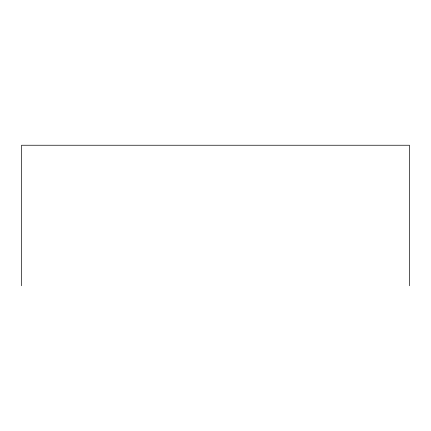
<?xml version="1.0" encoding="UTF-8"?>
<svg xmlns="http://www.w3.org/2000/svg" width="431" height="431" viewBox="0 0 431 431"><rect width="100%" height="100%" fill="white"/><g stroke="black" fill="none" stroke-linecap="round" stroke-linejoin="round"><path stroke-width="0.65" d="M409.45 285.758L409.45 145.242L21.55 145.242L21.55 285.758"/></g></svg>
